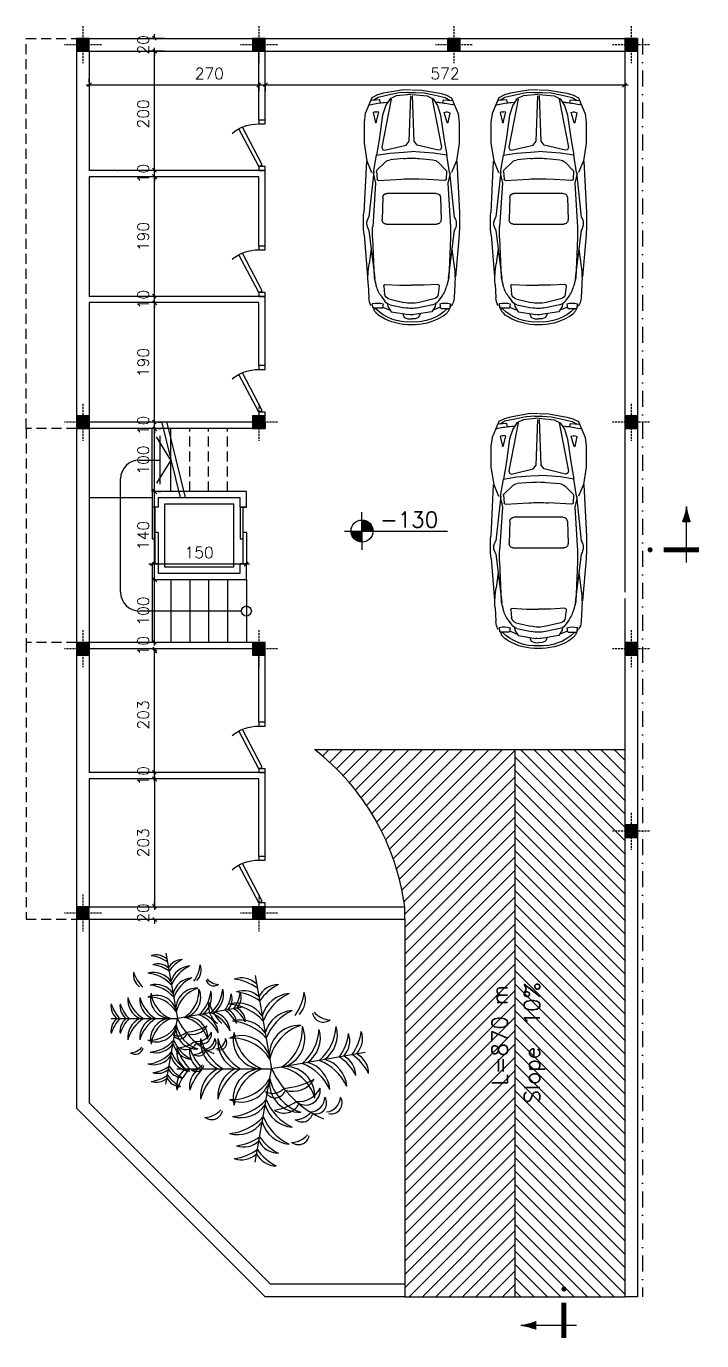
# Model space of a CAD drawing. Header units: millimetres. Extents: x -231 to 30223, y -7037 to 7120.
# Drawn here: x 833 to 1907, y 3473 to 5562 of the extents above; entities that cross this region are included whole.
import ezdxf

# ---------------------------------------------------------------- set-up
doc = ezdxf.new("R2010")
doc.units = ezdxf.units.MM
for name, pattern in [('CENTER', [2, 1.25, -0.25, 0.25, -0.25]), ('DASHDOTX2', [50.8, 25.4, -12.7, 0, -12.7]), ('HIDDEN2', [4.7625, 3.175, -1.5875]), ('ZIGZAG', [0])]:
    doc.linetypes.add(name, pattern=pattern)
for name, color, linetype in [('1', 1, 'Continuous'), ('2', 2, 'Continuous'), ('3', 3, 'Continuous'), ('33', 62, 'Continuous'), ('5', 7, 'Continuous'), ('ax', 1, 'DASHDOTX2'), ('AXIS', 1, 'CENTER'), ('DIM', 1, 'Continuous'), ('DOR', 2, 'Continuous'), ('ETC', 2, 'Continuous'), ('FURN', 8, 'Continuous'), ('hid', 1, 'HIDDEN2'), ('TXT', 121, 'Continuous')]:
    doc.layers.add(name, color=color, linetype=linetype)
doc.styles.add('ROMANS', font='romans.shx')
doc.dimstyles.new('dim1.100e', dxfattribs={"dimscale": 100, "dimtxt": 0.18, "dimasz": 0.07, "dimexe": 0.1, "dimexo": 0.1, "dimgap": 0.09, "dimtad": 1, "dimdec": 0, "dimzin": 9, "dimdsep": 46, "dimtxsty": 'ROMANS', "dimblk1": 'OBLIQUE', "dimblk2": 'OBLIQUE', "dimsah": 1, "dimcen": 0.1, "dimdle": 0.05, "dimclrd": 8, "dimclre": 8, "dimclrt": 81, "dimadec": 0, "dimazin": 0, "dimtfac": 1, "dimtdec": 0, "dimtix": 1, "dimtofl": 0, "dimtmove": 0, "dimatfit": 0, "dimldrblk": 'OBLIQUE', "dimfxl": 1, "dimtolj": 1, "dimtzin": 0, "dimarcsym": 0})

# ---------------------------------------------------------------- blocks, each defined once
blk = doc.blocks.new('_Oblique')
at = {"layer": 'AXIS', "color": 0, "lineweight": -2}
blk.add_line((-0.5, -0.5), (0.5, 0.5), dxfattribs=at)
blk = doc.blocks.new('*D57')
at = {"color": 8, "lineweight": -2, "transparency": 16777216}
for p, q in [((1037, 5317.8), (1037, 5527.4)), ((1053, 5322.8), (1027, 5322.8))]:
    blk.add_line(p, q, dxfattribs=at)
at = {"color": 8, "lineweight": -2, "transparency": 16777216, "xscale": 7.000000000000001, "yscale": 7.000000000000001, "zscale": 7.000000000000001}
for p, rotation in [((1037, 5522.4), 90), ((1037, 5322.8), 270)]:
    blk.add_blockref('_Oblique', p, dxfattribs=dict(at, rotation=rotation))
at = {"color": 81, "transparency": 16777216, "insert": (1019, 5422.6), "char_height": 18, "attachment_point": 5, "rotation": 90, "style": 'ROMANS'}
blk.add_mtext('\\A1;200', dxfattribs=at)
blk = doc.blocks.new('*D58')
at = {"color": 8, "lineweight": -2, "transparency": 16777216}
for p, q in [((1037, 4370.6), (1037, 4157.6)), ((1048, 4365.6), (1027, 4365.6)), ((1046.9, 4162.6), (1047, 4162.6))]:
    blk.add_line(p, q, dxfattribs=at)
at = {"color": 8, "lineweight": -2, "transparency": 16777216, "xscale": 7.000000000000001, "yscale": 7.000000000000001, "zscale": 7.000000000000001}
for p, rotation in [((1037, 4365.6), 90), ((1037, 4162.6), 270)]:
    blk.add_blockref('_Oblique', p, dxfattribs=dict(at, rotation=rotation))
at = {"color": 81, "transparency": 16777216, "insert": (1019, 4264.1), "char_height": 18, "attachment_point": 5, "rotation": 90, "style": 'ROMANS'}
blk.add_mtext('\\A1;203', dxfattribs=at)
blk = doc.blocks.new('*D60')
at = {"color": 8, "lineweight": -2, "transparency": 16777216}
for p, q in [((1037, 4360.6), (1037, 4573.9)), ((1048, 4365.6), (1027, 4365.6))]:
    blk.add_line(p, q, dxfattribs=at)
at = {"color": 8, "lineweight": -2, "transparency": 16777216, "xscale": 7.000000000000001, "yscale": 7.000000000000001, "zscale": 7.000000000000001}
for p, rotation in [((1037, 4568.9), 90), ((1037, 4365.6), 270)]:
    blk.add_blockref('_Oblique', p, dxfattribs=dict(at, rotation=rotation))
at = {"color": 81, "transparency": 16777216, "insert": (1019, 4467.3), "char_height": 18, "attachment_point": 5, "rotation": 90, "style": 'ROMANS'}
blk.add_mtext('\\A1;203', dxfattribs=at)
blk = doc.blocks.new('14')
at = {"layer": '2'}
h = blk.add_hatch(color=256, dxfattribs=at)
h.paths.add_polyline_path([(0, 10), (-10, 10), (-10, 0), (0, 0)])
h.paths.add_polyline_path([(0, 0), (10, 0), (10, 10), (0, 10)])
h.paths.add_polyline_path([(0, -10), (10, -10), (10, 0), (0, 0)])
h.paths.add_polyline_path([(0, 0), (-10, 0), (-10, -10), (0, -10)])
blk.add_lwpolyline([(10, -10), (10, 10), (-10, 10), (-10, -10)], close=True)
at = {"layer": 'hid'}
for p, q in [((0, 29.4), (0, -29.4)), ((29.4, 0), (-29.4, 0))]:
    blk.add_line(p, q, dxfattribs=at)
blk = doc.blocks.new('321')
for p, q in [((7.05, 22.99), (7.52, 28.7)), ((10.72, 30.25), (10.44, 29.05)), ((50.37, 32.43), (86.67, 34.3)), ((58.09, 27.15), (89.86, 30.61)), ((66.07, 26.01), (96.96, 27.96)), ((99.18, 30.56), (133.36, 26.5)), ((102.47, 34.07), (132.15, 31.68)), ((104.58, 28.04), (132.94, 26.83)), ((112.26, 28.92), (123.09, 30.52)), ((137.34, 31.18), (146.95, 30.68)), ((153.91, 27.88), (151.09, 28.06)), ((152.27, 28.34), (153.54, 27.8)), ((3.64, 16.04), (5.47, 24.19)), ((5.47, 24.19), (7.52, 27.66)), ((9.29, 22.5), (7.05, 22.99)), ((9.02, 19.57), (8.89, 17.61)), ((15.96, 23.5), (15.62, 25.01)), ((15.7, 26.13), (16.19, 27.49)), ((23.19, 25.43), (15.96, 23.5)), ((16.19, 27.49), (23.17, 26.02)), ((58.38, 27.31), (46.27, 25.26)), ((51.21, 19.14), (56.92, 24.9)), ((57.7, 25.2), (63.11, 24.79)), ((58.84, 27.65), (66.07, 26.01)), ((64.03, 23.74), (63.1, 7.43)), ((76.11, 20.82), (91.77, 21.32)), ((132.94, 26.83), (138.22, 25.44)), ((137.56, 19.1), (138.11, 9)), ((138.67, 20.15), (144.33, 19.49)), ((145.85, 21.9), (149.44, 19.4)), ((151.25, 20.58), (153.96, 21.04)), ((153.58, 21.03), (155.79, 15.56)), ((154.38, 21.54), (154.38, 27.38)), ((154.54, 27.38), (155.72, 26.89)), ((1.94, 3.05), (2.27, 9.29)), ((2.27, 9.29), (3.64, 16.04)), ((48.62, 6.12), (49.5, 15.48)), ((73.24, -16.9), (73.2, 17.83)), ((94.87, 18.32), (94.9, -17.35)), ((147.77, 16.42), (150.2, 5.97)), ((151.16, 17.57), (153.08, 17.2)), ((151.87, 15.71), (154.02, 5.42)), ((153.08, 17.2), (156.82, 14.94)), ((156.82, 14.94), (158.88, 2.49)), ((138.11, 9), (138.1, 0.59)), ((138.12, -7.94), (138.1, 0.46)), ((158.23, 6.68), (160.81, 5.59)), ((160.81, 5.59), (161.78, 3.14)), ((161.78, 3.14), (161.93, 0.56)), ((161.78, -2.04), (161.93, 0.54)), ((1.94, -2.25), (2.29, -8.49)), ((2.29, -8.49), (3.67, -15.24)), ((48.63, -5.24), (49.53, -14.6)), ((64.07, -22.83), (63.11, -6.52)), ((137.59, -18.05), (138.12, -7.94)), ((147.8, -15.35), (150.22, -4.89)), ((151.9, -14.62), (154.03, -4.33)), ((156.85, -13.84), (158.88, -1.4)), ((158.24, -5.59), (160.82, -4.49)), ((160.82, -4.49), (161.78, -2.04)), ((3.67, -15.24), (5.52, -23.38)), ((9.06, -18.76), (8.92, -16.8)), ((51.25, -18.25), (56.97, -24.01)), ((138.71, -19.09), (144.37, -18.42)), ((145.89, -20.83), (149.47, -18.32)), ((151.19, -16.49), (153.12, -16.12)), ((153.12, -16.12), (156.85, -13.84)), ((153.62, -19.94), (155.82, -14.47)), ((5.52, -23.38), (7.57, -26.85)), ((9.34, -21.68), (7.1, -22.18)), ((7.1, -22.18), (7.57, -27.89)), ((16.01, -22.67), (15.67, -24.19)), ((15.75, -25.3), (16.24, -26.66)), ((23.24, -24.59), (16.01, -22.67)), ((16.24, -26.66), (23.22, -25.18)), ((58.43, -26.41), (46.32, -24.38)), ((57.75, -24.3), (63.15, -23.88)), ((58.14, -26.25), (89.92, -29.65)), ((58.9, -26.75), (66.12, -25.09)), ((66.12, -25.09), (97.01, -26.99)), ((76.15, -19.89), (91.81, -20.36)), ((99.24, -29.58), (133.42, -25.46)), ((104.64, -27.05), (132.99, -25.78)), ((132.99, -25.78), (138.27, -24.38)), ((153.96, -26.8), (151.15, -26.98)), ((151.29, -19.5), (154, -19.96)), ((152.33, -27.25), (153.6, -26.72)), ((154.42, -20.45), (154.43, -26.3)), ((154.59, -26.3), (155.77, -25.8)), ((10.78, -29.44), (10.49, -28.23)), ((50.43, -31.55), (86.74, -33.35)), ((102.54, -33.09), (132.21, -30.64)), ((112.31, -27.92), (123.15, -29.49)), ((137.4, -30.13), (147.01, -29.61))]:
    blk.add_line(p, q)
for points in [[(0, 0.79), (0.21, 7.56), (2.51, 20.21), (3.64, 24.54), (5.69, 28.53), (16.87, 33.21), (23.03, 34.08), (37.85, 34.08), (50.17, 32.17), (58.38, 28.7)], [(3.28, 0.64), (4.38, 11.35), (6.48, 15.71), (11.02, 18.63), (17.97, 20.91), (35.48, 23.4), (46.27, 25.26), (44.78, 15.94), (44.03, 6.17), (43.69, 0.43)], [(6.62, 14.9), (40.56, 21.57), (42.43, 20.86), (42.76, 19.48), (39.09, 4.38), (36.39, 2.16), (4.27, 1)], [(0, 0), (0.23, -6.77), (2.54, -19.41), (3.69, -23.74), (5.74, -27.72), (16.93, -32.39), (23.1, -33.24), (37.92, -33.22), (50.23, -31.29), (58.43, -27.8)], [(3.28, 0.16), (4.4, -10.55), (6.51, -14.9), (11.06, -17.81), (18.01, -20.08), (35.53, -22.55), (46.32, -24.38), (44.81, -15.07), (44.04, -5.3), (43.69, 0.43)], [(6.65, -14.09), (40.6, -20.7), (42.47, -20), (42.8, -18.61), (39.09, -3.52), (36.39, -1.31), (4.27, -0.2)]]:
    blk.add_lwpolyline(points)
for centre, radius, start, end in [((68.88, 15.47), 60, 166.91658, 176.08111), ((92.84, -85.54), 120, 85.39524, 92.94517), ((94.49, 23.94), 8.12, 54.64918, 124.77695), ((101.51, -43.89), 72, 87.54913, 93.62371), ((133.57, -40.72), 72, 86.99981, 98.3676), ((146.4, 19.5), 11.2, 57.32995, 87.18237), ((165, 24.62), 14.33, 166.09608, 196.35351), ((153.88, 27.38), 0.5, 0, 86.33043), ((17.58, 25.45), 2, 159.97873, 192.53841), ((23.11, 25.72), 0.3, 284.96001, 78.11246), ((55.48, 14.92), 6, 135.30465, 174.62136), ((57.63, 24.2), 1, 85.71507, 135.30465), ((63.03, 23.79), 1, 356.72561, 85.71507), ((76.2, 17.83), 3, 91.82012, 179.9989), ((91.87, 18.32), 3, 359.92446, 91.82012), ((138.56, 19.15), 1, 83.37601, 183.11504), ((132.11, 2.23), 24, 55.07004, 75.25506), ((143.87, 15.52), 4, 13.12265, 83.37601), ((146, 14.48), 6, 11.76937, 55.07004), ((153.88, 21.54), 0.5, 279.60772, 360), ((130.74, 2.75), 33.36, 356.24509, 44.51945), ((153.4, 21.36), 6, 46.38363, 67.20138), ((145.71, 13.29), 17.15, 30.45768, 46.38363), ((126.15, 1.79), 39.84, 358.06945, 30.45768), ((49.86, 0.45), 48, 176.89416, 183.21881), ((108.36, 0.5), 60, 174.62136, 185.49162), ((182.9, 0.57), 120, 176.72561, 183.38736), ((126.83, 0.52), 24, 346.99033, 13.12265), ((130.52, 0.52), 24, 348.3436, 11.76937), ((130.75, -1.7), 33.36, 315.59352, 3.86789), ((147.04, 0.54), 12, 350.72464, 9.38834), ((126.15, -0.75), 39.84, 329.65529, 2.04353), ((55.51, -14.02), 6, 185.49162, 224.80833), ((76.24, -16.89), 3, 180.11408, 268.29286), ((91.9, -17.36), 3, 268.29286, 0.18852), ((138.59, -18.1), 1, 176.99794, 276.73697), ((143.9, -14.45), 4, 276.73697, 346.99033), ((146.03, -13.41), 6, 305.04293, 348.3436), ((68.91, -14.54), 60, 184.03187, 193.1964), ((17.63, -24.62), 2, 167.57457, 200.13424), ((23.16, -24.88), 0.3, 282.00051, 75.15297), ((57.67, -23.3), 1, 224.80833, 274.3979), ((63.08, -22.89), 1, 274.3979, 3.38736), ((101.42, 44.88), 72, 266.48926, 272.56385), ((132.11, -1.19), 24, 284.85791, 305.04293), ((146.44, -18.42), 11.2, 272.9306, 302.78303), ((165.05, -23.51), 14.33, 163.75946, 194.01689), ((153.93, -26.3), 0.5, 273.78255, 0.11298), ((153.92, -20.45), 0.5, 0.11298, 80.50526), ((153.44, -20.27), 6, 292.9116, 313.72935), ((145.73, -12.22), 17.15, 313.72935, 329.65529), ((92.67, 86.5), 120, 267.1678, 274.71773), ((94.53, -22.97), 8.12, 235.33603, 305.46379), ((133.49, 41.76), 72, 261.74537, 273.11317)]:
    blk.add_arc(centre, radius, start, end)
blk = doc.blocks.new('A2')
at = {"layer": 'FURN', "color": 2, "xscale": 0.1, "yscale": 0.1, "zscale": 0.1}
blk.add_blockref('321', (-12.235, 1.049), dxfattribs=at)
blk = doc.blocks.new('FL')
at = {"layer": '33'}
for p, q in [((0, 0), (-36.8, 22.8)), ((0, 0), (36.8, 22.8)), ((38.4, 16.9), (-38.4, 16.9))]:
    blk.add_line(p, q, dxfattribs=at)
blk = doc.blocks.new('FELESH')
at = {"layer": '33'}
for p, q in [((-61.2, 6.8), (59.3, -22.9)), ((-59.3, 14.6), (59.3, -14.6))]:
    blk.add_line(p, q, dxfattribs=at)
at = {"layer": '5'}
blk.add_blockref('FL', (0, 0), dxfattribs=at)
blk = doc.blocks.new('D80')
at = {"layer": 'DOR'}
for p, q in [((-68.7, 36.2), (-66.2, 41.7)), ((-8.8, 4.7), (-68.7, 36.2)), ((-6, 10), (-66.2, 41.7)), ((-6, 10), (-8.8, 4.7))]:
    blk.add_line(p, q, dxfattribs=at)
for points in [[(-80, 10), (-74, 10), (-74, 0), (-80, 0)], [(-6, 10), (0, 10), (0, 0), (-6, 0)]]:
    blk.add_lwpolyline(points, close=True, dxfattribs=at)
at = {"layer": 'DOR', "color": 44}
blk.add_arc((-6, 10), 68, 141.0374, 180, dxfattribs=at)
blk = doc.blocks.new('*D116')
at = {"layer": '2', "color": 8, "lineweight": -2, "transparency": 16777216}
for p, q in [((1037, 4162.4), (1037, 4169.4)), ((1037, 4142.4), (1037, 4135.4))]:
    blk.add_line(p, q, dxfattribs=at)
at = {"layer": '2', "color": 8, "lineweight": -2, "transparency": 16777216, "xscale": 7.000000000000001, "yscale": 7.000000000000001, "zscale": 7.000000000000001}
for p, rotation in [((1037, 4162.4), 270), ((1037, 4142.4), 90)]:
    blk.add_blockref('_Oblique', p, dxfattribs=dict(at, rotation=rotation))
at = {"layer": '2', "color": 81, "transparency": 16777216, "insert": (1019, 4152.4), "char_height": 18, "attachment_point": 5, "rotation": 90, "style": 'ROMANS'}
blk.add_mtext('\\A1;20', dxfattribs=at)
blk = doc.blocks.new('*D117')
at = {"layer": '2', "color": 8, "lineweight": -2, "transparency": 16777216}
for p, q in [((1053, 4375.6), (1027, 4375.6)), ((1037, 4375.6), (1037, 4382.6)), ((1048, 4365.6), (1027, 4365.6)), ((1037, 4365.6), (1037, 4358.6))]:
    blk.add_line(p, q, dxfattribs=at)
at = {"layer": '2', "color": 8, "lineweight": -2, "transparency": 16777216, "xscale": 7.000000000000001, "yscale": 7.000000000000001, "zscale": 7.000000000000001}
for p, rotation in [((1037, 4375.6), 270), ((1037, 4365.6), 90)]:
    blk.add_blockref('_Oblique', p, dxfattribs=dict(at, rotation=rotation))
at = {"layer": '2', "color": 81, "transparency": 16777216, "insert": (1019, 4370.6), "char_height": 18, "attachment_point": 5, "rotation": 90, "style": 'ROMANS'}
blk.add_mtext('\\A1;10', dxfattribs=at)
blk = doc.blocks.new('*D118')
at = {"layer": '2', "color": 8, "lineweight": -2, "transparency": 16777216}
for p, q in [((1043, 4582.4), (1027, 4582.4)), ((1037, 4582.4), (1037, 4589.4)), ((1037, 4572.4), (1037, 4565.4))]:
    blk.add_line(p, q, dxfattribs=at)
at = {"layer": '2', "color": 8, "lineweight": -2, "transparency": 16777216, "xscale": 7.000000000000001, "yscale": 7.000000000000001, "zscale": 7.000000000000001}
for p, rotation in [((1037, 4582.4), 270), ((1037, 4572.4), 90)]:
    blk.add_blockref('_Oblique', p, dxfattribs=dict(at, rotation=rotation))
at = {"layer": '2', "color": 81, "transparency": 16777216, "insert": (1019, 4577.4), "char_height": 18, "attachment_point": 5, "rotation": 90, "style": 'ROMANS'}
blk.add_mtext('\\A1;10', dxfattribs=at)
blk = doc.blocks.new('*D119')
at = {"layer": '2', "color": 8, "lineweight": -2, "transparency": 16777216}
for p, q in [((1037, 4577.4), (1037, 4687.4)), ((1043, 4582.4), (1027, 4582.4))]:
    blk.add_line(p, q, dxfattribs=at)
at = {"layer": '2', "color": 8, "lineweight": -2, "transparency": 16777216, "xscale": 7.000000000000001, "yscale": 7.000000000000001, "zscale": 7.000000000000001}
for p, rotation in [((1037, 4682.4), 90), ((1037, 4582.4), 270)]:
    blk.add_blockref('_Oblique', p, dxfattribs=dict(at, rotation=rotation))
at = {"layer": '2', "color": 81, "transparency": 16777216, "insert": (1019, 4632.4), "char_height": 18, "attachment_point": 5, "rotation": 90, "style": 'ROMANS'}
blk.add_mtext('\\A1;100', dxfattribs=at)
blk = doc.blocks.new('*D120')
at = {"layer": '2', "color": 8, "lineweight": -2, "transparency": 16777216}
for p, q in [((1037, 4677.4), (1037, 4827.4)), ((1043, 4822.4), (1047, 4822.4))]:
    blk.add_line(p, q, dxfattribs=at)
at = {"layer": '2', "color": 8, "lineweight": -2, "transparency": 16777216, "xscale": 7.000000000000001, "yscale": 7.000000000000001, "zscale": 7.000000000000001}
for p, rotation in [((1037, 4822.4), 90), ((1037, 4682.4), 270)]:
    blk.add_blockref('_Oblique', p, dxfattribs=dict(at, rotation=rotation))
at = {"layer": '2', "color": 81, "transparency": 16777216, "insert": (1019, 4752.4), "char_height": 18, "attachment_point": 5, "rotation": 90, "style": 'ROMANS'}
blk.add_mtext('\\A1;140', dxfattribs=at)
blk = doc.blocks.new('*D121')
at = {"layer": '2', "color": 8, "lineweight": -2, "transparency": 16777216}
for p, q in [((1037, 4817.4), (1037, 4927.4)), ((1043, 4922.4), (1047, 4922.4)), ((1043, 4822.4), (1047, 4822.4))]:
    blk.add_line(p, q, dxfattribs=at)
at = {"layer": '2', "color": 8, "lineweight": -2, "transparency": 16777216, "xscale": 7.000000000000001, "yscale": 7.000000000000001, "zscale": 7.000000000000001}
for p, rotation in [((1037, 4922.4), 90), ((1037, 4822.4), 270)]:
    blk.add_blockref('_Oblique', p, dxfattribs=dict(at, rotation=rotation))
at = {"layer": '2', "color": 81, "transparency": 16777216, "insert": (1019, 4872.4), "char_height": 18, "attachment_point": 5, "rotation": 90, "style": 'ROMANS'}
blk.add_mtext('\\A1;100', dxfattribs=at)
blk = doc.blocks.new('*D122')
at = {"layer": '2', "color": 8, "lineweight": -2, "transparency": 16777216}
for p, q in [((1037, 4932.4), (1037, 4939.4)), ((1043, 4932.4), (1047, 4932.4)), ((1037, 4922.4), (1037, 4915.4)), ((1043, 4922.4), (1047, 4922.4))]:
    blk.add_line(p, q, dxfattribs=at)
at = {"layer": '2', "color": 8, "lineweight": -2, "transparency": 16777216, "xscale": 7.000000000000001, "yscale": 7.000000000000001, "zscale": 7.000000000000001}
for p, rotation in [((1037, 4932.4), 270), ((1037, 4922.4), 90)]:
    blk.add_blockref('_Oblique', p, dxfattribs=dict(at, rotation=rotation))
at = {"layer": '2', "color": 81, "transparency": 16777216, "insert": (1019, 4927.4), "char_height": 18, "attachment_point": 5, "rotation": 90, "style": 'ROMANS'}
blk.add_mtext('\\A1;10', dxfattribs=at)
blk = doc.blocks.new('*D123')
at = {"layer": '2', "color": 8, "lineweight": -2, "transparency": 16777216}
for p, q in [((1037, 4927.4), (1037, 5127.6)), ((1043, 4932.4), (1047, 4932.4))]:
    blk.add_line(p, q, dxfattribs=at)
at = {"layer": '2', "color": 8, "lineweight": -2, "transparency": 16777216, "xscale": 7.000000000000001, "yscale": 7.000000000000001, "zscale": 7.000000000000001}
for p, rotation in [((1037, 5122.6), 90), ((1037, 4932.4), 270)]:
    blk.add_blockref('_Oblique', p, dxfattribs=dict(at, rotation=rotation))
at = {"layer": '2', "color": 81, "transparency": 16777216, "insert": (1019, 5027.5), "char_height": 18, "attachment_point": 5, "rotation": 90, "style": 'ROMANS'}
blk.add_mtext('\\A1;190', dxfattribs=at)
blk = doc.blocks.new('*D124')
at = {"layer": '2', "color": 8, "lineweight": -2, "transparency": 16777216}
for p, q in [((1037, 5132.6), (1037, 5139.6)), ((1053, 5132.6), (1027, 5132.6)), ((1037, 5122.6), (1037, 5115.6))]:
    blk.add_line(p, q, dxfattribs=at)
at = {"layer": '2', "color": 8, "lineweight": -2, "transparency": 16777216, "xscale": 7.000000000000001, "yscale": 7.000000000000001, "zscale": 7.000000000000001}
for p, rotation in [((1037, 5132.6), 270), ((1037, 5122.6), 90)]:
    blk.add_blockref('_Oblique', p, dxfattribs=dict(at, rotation=rotation))
at = {"layer": '2', "color": 81, "transparency": 16777216, "insert": (1019, 5127.6), "char_height": 18, "attachment_point": 5, "rotation": 90, "style": 'ROMANS'}
blk.add_mtext('\\A1;10', dxfattribs=at)
blk = doc.blocks.new('*D125')
at = {"layer": '2', "color": 8, "lineweight": -2, "transparency": 16777216}
for p, q in [((1037, 5127.6), (1037, 5327.8)), ((1053, 5322.8), (1027, 5322.8)), ((1053, 5132.6), (1027, 5132.6))]:
    blk.add_line(p, q, dxfattribs=at)
at = {"layer": '2', "color": 8, "lineweight": -2, "transparency": 16777216, "xscale": 7.000000000000001, "yscale": 7.000000000000001, "zscale": 7.000000000000001}
for p, rotation in [((1037, 5322.8), 90), ((1037, 5132.6), 270)]:
    blk.add_blockref('_Oblique', p, dxfattribs=dict(at, rotation=rotation))
at = {"layer": '2', "color": 81, "transparency": 16777216, "insert": (1019, 5227.7), "char_height": 18, "attachment_point": 5, "rotation": 90, "style": 'ROMANS'}
blk.add_mtext('\\A1;190', dxfattribs=at)
blk = doc.blocks.new('*D126')
at = {"layer": '2', "color": 8, "lineweight": -2, "transparency": 16777216}
for p, q in [((1053, 5332.8), (1027, 5332.8)), ((1037, 5332.8), (1037, 5339.8)), ((1053, 5322.8), (1027, 5322.8)), ((1037, 5322.8), (1037, 5315.8))]:
    blk.add_line(p, q, dxfattribs=at)
at = {"layer": '2', "color": 8, "lineweight": -2, "transparency": 16777216, "xscale": 7.000000000000001, "yscale": 7.000000000000001, "zscale": 7.000000000000001}
for p, rotation in [((1037, 5332.8), 270), ((1037, 5322.8), 90)]:
    blk.add_blockref('_Oblique', p, dxfattribs=dict(at, rotation=rotation))
at = {"layer": '2', "color": 81, "transparency": 16777216, "insert": (1019, 5327.8), "char_height": 18, "attachment_point": 5, "rotation": 90, "style": 'ROMANS'}
blk.add_mtext('\\A1;10', dxfattribs=at)
blk = doc.blocks.new('*D127')
at = {"layer": '2', "color": 8, "lineweight": -2, "transparency": 16777216}
for p, q in [((1053, 5542.4), (1027, 5542.4)), ((1037, 5542.4), (1037, 5549.4)), ((1053, 5522.4), (1027, 5522.4)), ((1037, 5522.4), (1037, 5515.4))]:
    blk.add_line(p, q, dxfattribs=at)
at = {"layer": '2', "color": 8, "lineweight": -2, "transparency": 16777216, "xscale": 7.000000000000001, "yscale": 7.000000000000001, "zscale": 7.000000000000001}
for p, rotation in [((1037, 5542.4), 270), ((1037, 5522.4), 90)]:
    blk.add_blockref('_Oblique', p, dxfattribs=dict(at, rotation=rotation))
at = {"layer": '2', "color": 81, "transparency": 16777216, "insert": (1019, 5532.4), "char_height": 18, "attachment_point": 5, "rotation": 90, "style": 'ROMANS'}
blk.add_mtext('\\A1;20', dxfattribs=at)
blk = doc.blocks.new('*D128')
at = {"layer": '2', "color": 8, "lineweight": -2, "transparency": 16777216}
for p, q in [((933, 5472.4), (933, 5478.6)), ((928, 5468.6), (1208, 5468.6)), ((1203, 5472.4), (1203, 5458.6))]:
    blk.add_line(p, q, dxfattribs=at)
at = {"layer": '2', "color": 8, "lineweight": -2, "transparency": 16777216, "xscale": 7.000000000000001, "yscale": 7.000000000000001, "zscale": 7.000000000000001, "rotation": 180}
blk.add_blockref('_Oblique', (933, 5468.6), dxfattribs=at)
at = {"layer": '2', "color": 8, "lineweight": -2, "transparency": 16777216, "xscale": 7.000000000000001, "yscale": 7.000000000000001, "zscale": 7.000000000000001}
blk.add_blockref('_Oblique', (1203, 5468.6), dxfattribs=at)
at = {"layer": '2', "color": 81, "transparency": 16777216, "insert": (1124.1, 5486.6), "char_height": 18, "attachment_point": 5, "style": 'ROMANS'}
blk.add_mtext('\\A1;270', dxfattribs=at)
blk = doc.blocks.new('*D129')
at = {"layer": '2', "color": 8, "lineweight": -2, "transparency": 16777216}
for p, q in [((1208, 5468.6), (1790, 5468.6)), ((1213, 5469.4), (1213, 5458.6)), ((1785, 5469.4), (1785, 5458.6))]:
    blk.add_line(p, q, dxfattribs=at)
at = {"layer": '2', "color": 8, "lineweight": -2, "transparency": 16777216, "xscale": 7.000000000000001, "yscale": 7.000000000000001, "zscale": 7.000000000000001, "rotation": 180}
blk.add_blockref('_Oblique', (1213, 5468.6), dxfattribs=at)
at = {"layer": '2', "color": 8, "lineweight": -2, "transparency": 16777216, "xscale": 7.000000000000001, "yscale": 7.000000000000001, "zscale": 7.000000000000001}
blk.add_blockref('_Oblique', (1785, 5468.6), dxfattribs=at)
at = {"layer": '2', "color": 81, "transparency": 16777216, "insert": (1499, 5486.6), "char_height": 18, "attachment_point": 5, "style": 'ROMANS'}
blk.add_mtext('\\A1;572', dxfattribs=at)
blk = doc.blocks.new('*D130')
at = {"layer": '2', "color": 8, "lineweight": -2, "transparency": 16777216}
blk.add_line((1028, 4707.4), (1188, 4707.4), dxfattribs=at)
at = {"layer": '2', "color": 8, "lineweight": -2, "transparency": 16777216, "xscale": 7.000000000000001, "yscale": 7.000000000000001, "zscale": 7.000000000000001, "rotation": 180}
blk.add_blockref('_Oblique', (1033, 4707.4), dxfattribs=at)
at = {"layer": '2', "color": 8, "lineweight": -2, "transparency": 16777216, "xscale": 7.000000000000001, "yscale": 7.000000000000001, "zscale": 7.000000000000001}
blk.add_blockref('_Oblique', (1183, 4707.4), dxfattribs=at)
at = {"layer": '2', "color": 81, "transparency": 16777216, "insert": (1108, 4725.4), "char_height": 18, "attachment_point": 5, "style": 'ROMANS'}
blk.add_mtext('\\A1;150', dxfattribs=at)
blk = doc.blocks.new('SHR-PLAN')
at = {"color": 0, "linetype": 'ZIGZAG'}
for p in [(-0.0434, 0.5179), (0.4862, 0.1471), (-0.4212, 0.0677), (-0.0434, -0.3826)]:
    blk.add_line(p, (0.036, 0.0677), dxfattribs=at)
for centre, radius, start, end in [((-0.109, 0.4002), 0.1055, 46.28997, 109.62433), ((-0.1719, 0.2637), 0.2375, 54.0763, 83.37937), ((-0.0982, 0.3388), 0.1055, 46.28997, 109.62433), ((0.0693, 0.3683), 0.1055, 90.37567, 153.71004), ((0.1751, 0.2615), 0.2375, 116.62064, 145.92372), ((-0.162, 0.3705), 0.1055, 170.37568, 233.71004), ((-0.0384, 0.4561), 0.2375, 196.62065, 225.92371), ((-0.1284, 0.2386), 0.1462, 35.24891, 105.39372), ((-0.161, 0.2023), 0.2375, 54.0763, 83.37937), ((0.132, 0.2845), 0.1462, 94.60629, 164.75109), ((0.2236, 0.2081), 0.245, 114.96344, 158.6288), ((-0.0431, 0.4646), 0.2375, 324.07627, 353.37936), ((0.0934, 0.4018), 0.1055, 316.28996, 19.62434), ((-0.1884, 0.1354), 0.245, 41.37119, 85.03657), ((0.1464, 0.2026), 0.1462, 94.60629, 164.75109), ((0.2381, 0.1262), 0.245, 114.96343, 158.6288), ((0.2843, 0.3456), 0.0526, 191.25246, 310.258), ((0.3259, 0.4169), 0.1144, 221.78935, 265.38198), ((-0.114, 0.1567), 0.1462, 35.24891, 105.39372), ((-0.174, 0.0535), 0.245, 41.37119, 85.03657), ((0.1676, 0.1343), 0.1425, 86.36542, 186.57406), ((0.2389, 0.0702), 0.2155, 106.81221, 168.33354), ((-0.0311, 0.2593), 0.2155, 301.66646, 3.18779), ((0.0536, 0.2141), 0.1425, 283.42593, 23.63459), ((0.0218, 0.2776), 0.245, 311.3712, 355.03656), ((0.125, 0.2176), 0.1462, 305.2489, 15.39372), ((0.1037, 0.292), 0.245, 311.3712, 355.03656), ((0.2069, 0.2321), 0.1462, 305.2489, 15.39372), ((-0.1609, 0.1999), 0.1462, 174.60628, 244.7511), ((-0.0697, 0.2769), 0.245, 194.96343, 238.6288), ((-0.0777, 0.1999), 0.1462, 174.60628, 244.7511), ((0.0135, 0.2769), 0.245, 194.96343, 238.6288), ((-0.1105, 0.0853), 0.1425, 13.42594, 113.63458), ((-0.1556, 0.0006), 0.2155, 31.66648, 93.18779), ((-0.0068, 0.2089), 0.1425, 166.36542, 266.57406), ((0.0688, 0.268), 0.2155, 186.81221, 248.33354), ((0.1705, 0.2647), 0.2375, 324.07627, 353.37936), ((0.3071, 0.2019), 0.1055, 316.28996, 19.62434), ((0.232, 0.2755), 0.2375, 324.07627, 353.37936), ((0.3685, 0.2127), 0.1055, 316.28996, 19.62434), ((-0.3167, 0.1527), 0.1055, 170.37567, 233.71004), ((-0.1931, 0.2383), 0.2375, 196.62065, 225.92371), ((-0.2543, 0.1527), 0.1055, 170.37567, 233.71004), ((-0.1308, 0.2383), 0.2375, 196.62065, 225.92371), ((0.3366, 0.0343), 0.1055, 0.37566, 63.71001), ((0.2912, -0.0606), 0.2375, 26.62064, 55.9237), ((0.3981, 0.0452), 0.1055, 0.37566, 63.71001), ((-0.3167, -0.0174), 0.1055, 126.28997, 189.62433), ((-0.1931, -0.103), 0.2375, 134.07628, 163.37936), ((-0.2543, -0.0174), 0.1055, 126.28997, 189.62433), ((-0.1308, -0.103), 0.2375, 134.07628, 163.37936), ((-0.1609, -0.0645), 0.1462, 115.24891, 185.39371), ((-0.0697, -0.1415), 0.245, 121.3712, 165.03657), ((-0.0777, -0.0645), 0.1462, 115.24891, 185.39371), ((0.0135, -0.1415), 0.245, 121.3712, 165.03657), ((-0.0068, -0.0735), 0.1425, 93.42594, 193.63457), ((0.0688, -0.1326), 0.2155, 111.66646, 173.18779), ((0.4819, 0.2801), 0.4939, 205.47722, 246.6585), ((0.0385, -0.1353), 0.2155, 16.81224, 78.33353), ((0.1026, -0.0639), 0.1425, 356.36541, 96.57406), ((0.0944, -0.1344), 0.245, 24.96344, 68.62881), ((0.1709, -0.0428), 0.1462, 4.60628, 74.75109), ((0.1763, -0.12), 0.245, 24.96344, 68.62881), ((0.2528, -0.0283), 0.1462, 4.60628, 74.75109), ((0.2298, -0.0714), 0.2375, 26.62064, 55.9237), ((-0.1556, 0.1348), 0.2155, 266.81221, 328.33355), ((-0.1105, 0.0501), 0.1425, 246.36542, 346.57406), ((0.1676, 0.0011), 0.1425, 173.42594, 273.63458), ((0.2389, 0.0652), 0.2155, 191.66646, 253.18779), ((0.0586, 0.358), 0.3862, 275.40074, 298.13903), ((0.1388, 0.0778), 0.1184, 251.44768, 329.36723), ((0.0414, 0.0206), 0.0713, 240.43978, 318.66943), ((0.0531, -0.0203), 0.0515, 204.22575, 345.12789), ((0.1665, 0.0243), 0.1143, 263.75363, 334.09706), ((0.2001, -0.0366), 0.07, 228.87443, 8.97626), ((-0.174, 0.0819), 0.245, 274.96342, 318.62879), ((-0.114, -0.0213), 0.1462, 254.60628, 324.75109), ((0.1464, -0.0672), 0.1462, 195.24891, 265.39373), ((0.2381, 0.0092), 0.245, 201.37119, 245.03658), ((0.0961, -0.066), 0.0795, 234.98654, 334.40337), ((0.0204, 0.0955), 0.2286, 277.57587, 305.89416), ((0.2198, -0.067), 0.0732, 275.18449, 358.65396), ((0.2492, -0.097), 0.0521, 257.05774, 32.85324), ((0.2943, -0.067), 0.0732, 275.18449, 358.65396), ((0.3237, -0.097), 0.0521, 257.05773, 32.85324), ((-0.2527, -0.1243), 0.0526, 229.74201, 348.74754), ((-0.2944, -0.0531), 0.1144, 274.61803, 318.21065), ((-0.1884, 0), 0.245, 274.96342, 318.62879), ((-0.1284, -0.1032), 0.1462, 254.60628, 324.75109), ((0.132, -0.1491), 0.1462, 195.24891, 265.39373), ((0.2236, -0.0727), 0.245, 201.37119, 245.03658), ((0.1828, -0.1357), 0.0526, 229.74201, 348.74754), ((0.1412, -0.0645), 0.1144, 274.61803, 318.21065), ((0.124, -0.1734), 0.1144, 274.61803, 318.21065), ((-0.161, -0.0669), 0.2375, 276.62066, 305.92373), ((-0.0982, -0.2034), 0.1055, 250.37567, 313.71003), ((0.0693, -0.233), 0.1055, 206.28997, 269.62433), ((0.1751, -0.1262), 0.2375, 214.07627, 243.37934), ((0.1656, -0.2446), 0.0526, 229.742, 348.74754), ((-0.1719, -0.1283), 0.2375, 276.62066, 305.92373), ((-0.109, -0.2649), 0.1055, 250.37567, 313.71003), ((0.0585, -0.2944), 0.1055, 206.28997, 269.62433), ((0.1642, -0.1876), 0.2375, 214.07627, 243.37934)]:
    blk.add_arc(centre, radius, start, end, dxfattribs=at)
blk = doc.blocks.new('*X15')
at = {"color": 0}
for p, q in [((-30826.729, -13257.784), (-30826.653, -13257.709)), ((-30826.72, -13257.761), (-30826.653, -13257.694)), ((-30826.712, -13257.739), (-30826.653, -13257.68)), ((-30826.705, -13257.718), (-30826.653, -13257.666)), ((-30826.699, -13257.697), (-30826.653, -13257.652)), ((-30826.699, -13257.783), (-30826.653, -13257.737)), ((-30826.693, -13257.677), (-30826.653, -13257.638)), ((-30826.687, -13257.658), (-30826.653, -13257.624)), ((-30826.685, -13257.783), (-30826.653, -13257.751)), ((-30826.682, -13257.639), (-30826.653, -13257.61)), ((-30826.678, -13257.62), (-30826.653, -13257.595)), ((-30826.674, -13257.601), (-30826.653, -13257.581))]:
    blk.add_line(p, q, dxfattribs=at)
blk = doc.blocks.new('SECL')
at = {"layer": 'ETC', "color": 6}
blk.add_line((20.2, -36.3), (-68.7, -36.3), dxfattribs=at)
at = {"layer": 'ETC'}
blk.add_line((-44.4, -42.4), (-44.4, -30.3), dxfattribs=at)
at = {"layer": 'ETC', "const_width": 4.04}
blk.add_lwpolyline([(0, 19.6, 1), (0, 23.6, 1)], format="xyb", close=True, dxfattribs=at)
at = {"layer": 'ETC', "const_width": 8.08}
blk.add_lwpolyline([(0, 0), (0, -56.5)], dxfattribs=at)
at = {"layer": 'ETC'}
for centre, start, end in [((-80.6, 62.8), 276.8503, 291.2221), ((-80.6, -135.5), 68.7779, 83.1497)]:
    blk.add_arc(centre, 99.8, start, end, dxfattribs=at)
at = {"layer": 'ETC', "yscale": 80.77655129844682, "zscale": 80.77655129844682, "rotation": 89.99999999999727}
for p, xscale in [((-1070962.4, -2490107.1), -80.77655129844682), ((-1070962.4, 2490034.4), 80.77655129844682)]:
    blk.add_blockref('*X15', p, dxfattribs=dict(at, xscale=xscale))

msp = doc.modelspace()

# ---------------------------------------------------------------- hatches: boundary and pattern name
at = {"layer": '1'}
h = msp.add_hatch(dxfattribs=at)
h.set_pattern_fill('ANSI31', color=256, scale=120, style=0)
h.set_pattern_definition([(45, (75776.822, -3878.157), (-10.6066017, 10.6066017), [])])
h.paths.add_polyline_path([(1609.992458, 4412.43811), (1291.367138, 4412.43811, -0.1974880979), (1434.992458, 4162.43811), (1434.992458, 4142.43811), (1434.992458, 3562.43811), (1434.992458, 3542.43811), (1609.992458, 3542.43811)])
h.paths.add_polyline_path([(1604.590056, 3876.819969), (1604.590056, 4063.129493), (1567.090056, 4063.129493), (1567.090056, 3876.819969)], flags=24)
h = msp.add_hatch(dxfattribs=at)
h.set_pattern_fill('ANSI31', color=256, scale=120, angle=90, style=0)
h.set_pattern_definition([(135, (75776.822, -3878.157), (-10.6066017, -10.6066017), [])])
h.paths.add_polyline_path([(1784.992458, 4412.43811), (1609.992458, 4412.43811), (1609.992458, 3542.43811), (1784.992458, 3542.43811), (1784.992458, 3562.43811), (1784.992458, 4142.43811), (1784.992458, 4162.43811)])
h.paths.add_polyline_path([(1688.074882, 3556.887677, -1), (1688.074882, 3552.848849, -1)], flags=16)
h.paths.add_polyline_path([(1666.620759, 3844.775), (1666.620759, 4080.489286), (1616.620759, 4080.489286), (1616.620759, 3844.775)], flags=24)

# ---------------------------------------------------------------- linework, layer by layer
msp.add_line((1434.992458, 4142.43811), (1434.992458, 4162.43811))
msp.add_point((978.45835, 5332.771443))
at = {"layer": '2'}
for p, q in [((1212.992458, 5412.771443), (1202.992458, 5412.771443)), ((1212.992458, 5212.604776), (1202.992458, 5212.604776)), ((1212.992458, 5022.43811), (1202.992458, 5022.43811)), ((1032.992458, 4822.43811), (1032.992458, 4922.43811)), ((1062.992458, 4822.43811), (1062.992458, 4922.43811)), ((1032.992458, 4812.43811), (932.992458, 4812.43811)), ((1032.992458, 4797.43811), (1032.992458, 4747.43811)), ((1037.992458, 4747.43811), (1037.992458, 4797.43811)), ((1172.992458, 4797.43811), (1172.992458, 4747.43811)), ((1177.992458, 4747.43811), (1177.992458, 4797.43811)), ((1367.035712, 4729.747889), (1366.802892, 4789.724559)), ((1032.992458, 4747.43811), (1037.992458, 4747.43811)), ((1042.992458, 4757.43811), (1037.992458, 4757.43811)), ((1037.992458, 4707.43811), (1037.992458, 4757.43811)), ((1042.992458, 4757.43811), (1042.992458, 4707.43811)), ((1172.992458, 4747.43811), (1177.992458, 4747.43811)), ((1177.992458, 4707.43811), (1177.992458, 4757.43811)), ((1182.992458, 4757.43811), (1177.992458, 4757.43811)), ((1182.992458, 4757.43811), (1182.992458, 4707.43811)), ((1339.101326, 4759.462634), (1502.811935, 4759.462634)), ((1032.992458, 4682.43811), (1032.992458, 4582.43811)), ((1062.992458, 4682.43811), (1062.992458, 4582.43811)), ((1092.992458, 4682.43811), (1092.992458, 4582.43811)), ((1122.992458, 4682.43811), (1122.992458, 4582.43811)), ((1152.992458, 4682.43811), (1152.992458, 4582.43811)), ((1182.992458, 4682.43811), (1182.992458, 4582.43811)), ((1212.992458, 4455.625051), (1202.992458, 4455.625051)), ((1291.367138, 4412.43811), (1784.992458, 4412.43811)), ((1609.992458, 4412.43811), (1609.992458, 3542.43811)), ((1212.992458, 4242.43811), (1202.992458, 4242.43811)), ((1212.992458, 4242.43811), (1202.992458, 4242.43811)), ((1434.992458, 4142.43811), (1434.992458, 3562.43811)), ((1434.992458, 3542.43811), (1784.992458, 3542.43811))]:
    msp.add_line(p, q, dxfattribs=at)
msp.add_lwpolyline([(1162.992458, 4702.43811), (1162.992458, 4802.43811), (1052.992458, 4802.43811), (1052.992458, 4702.43811)], close=True, dxfattribs=at)
at = {"layer": '2', "const_width": 17.5}
for points in [[(1358.285712, 4759.462634, 0.4142135624), (1367.035712, 4750.712634, 1)], [(1375.785712, 4759.462634, 0.4142135624), (1367.035712, 4768.212634, 1)]]:
    msp.add_lwpolyline(points, format="xyb", dxfattribs=at)
at = {"layer": '2'}
msp.add_circle((1367.035712, 4759.462634), 17.5, dxfattribs=at)
msp.add_arc((1059.048036, 4112.714023), 379.21853, 7.534462837, 52.220382489, dxfattribs=at)
at = {"layer": '33'}
for p, q in [((1012.992458, 4872.43811), (1046.07952, 4872.43811)), ((982.992458, 4662.43811), (982.992458, 4842.43811)), ((1174.992458, 4632.43811), (1012.992458, 4632.43811))]:
    msp.add_line(p, q, dxfattribs=at)
msp.add_circle((1182.992458, 4632.43811), 8, dxfattribs=at)
for centre, start, end in [((1012.992458, 4842.43811), 90, 180), ((1012.992458, 4662.43811), 180, 270)]:
    msp.add_arc(centre, 30, start, end, dxfattribs=at)
at = {"layer": '5'}
for p, q in [((912.992458, 5542.43811), (1804.992458, 5542.43811)), ((912.992458, 5542.43811), (912.992458, 4752.43811)), ((1804.992458, 5542.43811), (1804.992458, 4142.43811)), ((932.992458, 5522.43811), (1784.992458, 5522.43811)), ((932.992458, 5522.43811), (932.992458, 5409.43811)), ((1202.992458, 5412.771443), (1202.992458, 5522.43811)), ((1212.992458, 5412.771443), (1212.992458, 5522.43811)), ((1784.992458, 5522.43811), (1784.992458, 4662.43811)), ((932.992458, 5409.43811), (932.992458, 5332.771443)), ((1212.992458, 5332.771443), (932.992458, 5332.771443)), ((1212.992458, 5212.604776), (1212.992458, 5332.771443)), ((1202.992458, 5322.771443), (932.992458, 5322.771443)), ((932.992458, 5322.771443), (932.992458, 5132.604776)), ((1202.992458, 5212.604776), (1202.992458, 5322.771443)), ((1212.992458, 5132.604776), (932.992458, 5132.604776)), ((1202.992458, 5122.604776), (932.992458, 5122.604776)), ((932.992458, 5122.604776), (932.992458, 4752.43811)), ((1202.992458, 5022.43811), (1202.992458, 5122.604776)), ((1212.992458, 5022.43811), (1212.992458, 5132.604776)), ((912.992458, 5057.43811), (912.992458, 4922.43811)), ((932.992458, 5058.93811), (932.992458, 4932.43811)), ((1212.992458, 4932.43811), (932.992458, 4932.43811)), ((1212.992458, 4932.43811), (1212.992458, 4922.43811)), ((1212.992458, 4922.43811), (912.992458, 4922.43811)), ((912.992458, 4922.43811), (912.992458, 4572.43811)), ((932.992458, 4812.43811), (932.992458, 4572.43811)), ((1032.992458, 4822.43811), (1032.992458, 4797.43811)), ((1182.992458, 4822.43811), (1032.992458, 4822.43811)), ((1182.992458, 4797.43811), (1182.992458, 4822.43811)), ((1042.992458, 4797.43811), (1032.992458, 4797.43811)), ((1172.992458, 4797.43811), (1182.992458, 4797.43811)), ((1182.992458, 4797.43811), (1172.992458, 4797.43811)), ((1042.992458, 4707.43811), (1032.992458, 4707.43811)), ((1032.992458, 4707.43811), (1032.992458, 4682.43811)), ((1172.992458, 4707.43811), (1182.992458, 4707.43811)), ((1182.992458, 4707.43811), (1172.992458, 4707.43811)), ((1182.992458, 4682.43811), (1182.992458, 4707.43811)), ((1032.992458, 4682.43811), (1182.992458, 4682.43811)), ((1784.992458, 4652.43811), (1784.992458, 4162.43811)), ((912.992458, 4582.43811), (912.992458, 4142.43811)), ((1212.992458, 4582.43811), (912.992458, 4582.43811)), ((932.992458, 4572.43811), (932.992458, 4424.43811)), ((1212.992458, 4572.43811), (932.992458, 4572.43811)), ((1202.992458, 4455.625051), (1202.992458, 4562.43811)), ((1212.992458, 4455.625051), (1212.992458, 4562.43811)), ((932.992458, 4542.43811), (932.992458, 4375.625051)), ((1202.992458, 4455.625051), (1202.992458, 4455.625051)), ((1212.992458, 4455.625051), (1202.992458, 4455.625051)), ((1212.992458, 4375.625051), (932.992458, 4375.625051)), ((1212.992458, 4242.43811), (1212.992458, 4375.625051)), ((1202.992458, 4365.625051), (932.992458, 4365.625051)), ((932.992458, 4365.625051), (932.992458, 4162.43811)), ((1202.992458, 4242.43811), (1202.992458, 4365.625051)), ((912.992458, 4162.43811), (912.992458, 4142.43811)), ((932.992458, 4162.43811), (1434.992458, 4162.43811)), ((1784.992458, 4161.82276), (1784.992458, 3562.43811)), ((912.992458, 4142.43811), (1434.992458, 4142.43811)), ((912.992458, 4142.43811), (912.992458, 3842.43811)), ((932.992458, 4142.43811), (932.992458, 3850.722381)), ((1804.992458, 4142.43811), (1804.992458, 3542.43811)), ((932.992458, 3850.722381), (1221.276729, 3562.43811)), ((912.992458, 3842.43811), (1212.992458, 3542.43811)), ((1434.992458, 3562.43811), (1221.276729, 3562.43811)), ((1434.992458, 3562.43811), (1434.992458, 3542.43811)), ((1784.992458, 3562.43811), (1784.992458, 3542.43811)), ((1434.992458, 3542.43811), (1212.992458, 3542.43811)), ((1804.992458, 3542.43811), (1784.992458, 3542.43811))]:
    msp.add_line(p, q, dxfattribs=at)
for points in [[(1172.992458, 4797.43811), (1172.992458, 4812.43811), (1042.992458, 4812.43811), (1042.992458, 4797.43811)], [(1042.992458, 4707.43811), (1042.992458, 4692.43811), (1172.992458, 4692.43811), (1172.992458, 4707.43811)]]:
    msp.add_lwpolyline(points, dxfattribs=at)
at = {"layer": 'ax'}
msp.add_line((1812.992458, 5542.43811), (1812.992458, 3542.43811), dxfattribs=at)
at = {"layer": 'hid', "ltscale": 5}
for p, q in [((832.992458, 4922.43811), (832.992458, 5542.43811)), ((832.992458, 5542.43811), (932.992458, 5542.43811)), ((912.992458, 4922.43811), (832.992458, 4922.43811)), ((832.992458, 4922.43811), (832.992458, 4582.43811)), ((1092.992458, 4822.43811), (1092.992458, 4922.43811)), ((1122.992458, 4822.43811), (1122.992458, 4922.43811)), ((1152.992458, 4822.43811), (1152.992458, 4922.43811)), ((912.992458, 4582.43811), (832.992458, 4582.43811)), ((832.992458, 4582.43811), (832.992458, 4142.43811)), ((832.992458, 4142.43811), (932.992458, 4142.43811))]:
    msp.add_line(p, q, dxfattribs=at)

# ---------------------------------------------------------------- block references
at = {"layer": '2'}
for p in [(922.992458, 5532.43811), (1202.992458, 5532.43811), (1512.992458, 5532.43811), (1794.992458, 5532.43811), (922.992458, 4932.43811), (1202.992458, 4932.43811), (1794.992458, 4932.43811), (922.992458, 4572.43811), (1202.992458, 4572.43811), (1794.992458, 4572.43811), (922.992458, 4152.43811), (1202.992458, 4152.43811)]:
    msp.add_blockref('14', p, dxfattribs=at)
at = {"layer": '2', "xscale": -1, "rotation": 90}
for p in [(1212.992458, 5332.771443), (1212.992458, 5132.604776), (1212.992458, 4942.43811), (1212.992458, 4375.625051), (1212.992458, 4162.43811)]:
    msp.add_blockref('D80', p, dxfattribs=at)
at = {"layer": '3'}
msp.add_blockref('14', (1794.992458, 4282.43811), dxfattribs=at)
at = {"layer": '5', "xscale": -1, "rotation": 90}
msp.add_blockref('FELESH', (1062.992458, 4872.43811), dxfattribs=at)
at = {"layer": 'ax'}
for p, xscale, yscale, zscale in [((1065.14341, 3968.97209), 231, 231, 231), ((1211.311947, 3882.448712), 330, 330, 330)]:
    msp.add_blockref('SHR-PLAN', p, dxfattribs=dict(at, xscale=xscale, yscale=yscale, zscale=zscale))
at = {"layer": 'DIM', "color": 12, "linetype": 'Continuous', "xscale": -22.50405539722124, "yscale": 22.50405539730309, "zscale": 22.50405539730314, "rotation": 90}
for p in [(1470.436765, 5185.714705), (1672.401679, 5185.714705), (1672.401679, 4671.03072)]:
    msp.add_blockref('A2', p, dxfattribs=at)
at = {"layer": 'ETC', "xscale": -1, "rotation": 90}
msp.add_blockref('SECL', (1846.672281, 4729.747889), dxfattribs=at)
at = {"layer": 'ETC'}
msp.add_blockref('SECL', (1688.074882, 3533.239875), dxfattribs=at)

# ---------------------------------------------------------------- texts
at = {"layer": 'TXT', "style": 'ROMANS'}
msp.add_text('-130', height=25, dxfattribs=at).set_placement((1395.892406, 4765.111697))
for s, p in [('L=870 m', (1598.340056, 3878.308064)), ('Slope  10%', (1649.954093, 3849.536905))]:
    msp.add_text(s, height=25, rotation=90, dxfattribs=at).set_placement(p)

# ---------------------------------------------------------------- dimensions: what is measured, and where the dimension line sits
for base, p1, p2, picture, middle in [((1037.034351, 5522.43811), (1062.992458, 5322.771443), (1037.034351, 5522.43811), '*D57', (1019.034351, 5422.604776)), ((1037.034351, 4568.93811), (1057.992458, 4365.625051), (1037.034351, 4568.93811), '*D60', (1019.034351, 4467.28158)), ((1037.034351, 4162.594674), (1057.992458, 4365.625051), (1036.877786, 4162.594674), '*D58', (1019.034351, 4264.109863))]:
    dim = msp.add_linear_dim(base=base, p1=p1, p2=p2, angle=90, dimstyle='dim1.100e', override={"dimtmove": 1, "dimatfit": 3})
    dim.commit()
    dim.dimension.update_dxf_attribs({"geometry": picture, "text_midpoint": middle})
at = {"layer": '2'}
for base, p1, p2, picture, middle in [((1037.034351, 5542.43811), (1062.992458, 5522.43811), (1062.992458, 5542.43811), '*D127', (1019.034351, 5532.43811)), ((1037.034351, 5332.771443), (1062.992458, 5322.771443), (1062.992458, 5332.771443), '*D126', (1019.034351, 5327.771443)), ((1037.034351, 5322.771443), (1062.992458, 5132.604776), (1062.992458, 5322.771443), '*D125', (1019.034351, 5227.68811)), ((1037.034351, 5132.604776), (1037.034351, 5122.604776), (1062.992458, 5132.604776), '*D124', (1019.034351, 5127.604776)), ((1037.034351, 5122.604776), (1032.992458, 4932.43811), (1037.034351, 5122.604776), '*D123', (1019.034351, 5027.521443)), ((1037.034351, 4932.43811), (1032.992458, 4922.43811), (1032.992458, 4932.43811), '*D122', (1019.034351, 4927.43811)), ((1037.034351, 4922.43811), (1032.992458, 4822.43811), (1032.992458, 4922.43811), '*D121', (1019.034351, 4872.43811)), ((1037.034351, 4822.43811), (1037.034351, 4682.43811), (1032.992458, 4822.43811), '*D120', (1019.034351, 4752.43811)), ((1037.034351, 4682.43811), (1052.992458, 4582.43811), (1037.034351, 4682.43811), '*D119', (1019.034351, 4632.43811)), ((1037.034351, 4582.43811), (1037.034351, 4572.43811), (1052.992458, 4582.43811), '*D118', (1019.034351, 4577.43811)), ((1037.034351, 4375.625051), (1057.992458, 4365.625051), (1062.992458, 4375.625051), '*D117', (1019.034351, 4370.625051))]:
    dim = msp.add_linear_dim(base=base, p1=p1, p2=p2, angle=90, dimstyle='dim1.100e', override={"dimtmove": 1, "dimatfit": 3}, dxfattribs=at)
    dim.commit()
    dim.dimension.update_dxf_attribs({"geometry": picture, "text_midpoint": middle})
dim = msp.add_linear_dim(base=(1202.992458, 5468.621295), p1=(932.992458, 5462.43811), p2=(1202.992458, 5482.43811), dimstyle='dim1.100e', dxfattribs=at)
dim.commit()
dim.dimension.update_dxf_attribs({"geometry": '*D128', "text_midpoint": (1124.145976, 5468.621295), "dimtype": 160})
for base, p1, p2, picture, middle in [((1784.992458, 5468.621295), (1212.992458, 5479.43811), (1784.992458, 5479.43811), '*D129', (1498.992458, 5486.621295)), ((1182.992458, 4707.43811), (1032.992458, 4707.43811), (1182.992458, 4707.43811), '*D130', (1107.992458, 4725.43811))]:
    dim = msp.add_linear_dim(base=base, p1=p1, p2=p2, dimstyle='dim1.100e', override={"dimtmove": 1, "dimatfit": 3}, dxfattribs=at)
    dim.commit()
    dim.dimension.update_dxf_attribs({"geometry": picture, "text_midpoint": middle})
dim = msp.add_linear_dim(base=(1037.034351, 4162.43811), p1=(1037.034351, 4142.43811), p2=(1037.034351, 4162.43811), angle=90, dimstyle='dim1.100e', dxfattribs=at)
dim.commit()
dim.dimension.update_dxf_attribs({"geometry": '*D116', "text_midpoint": (1019.034351, 4152.43811)})

doc.saveas('drawing.dxf')
